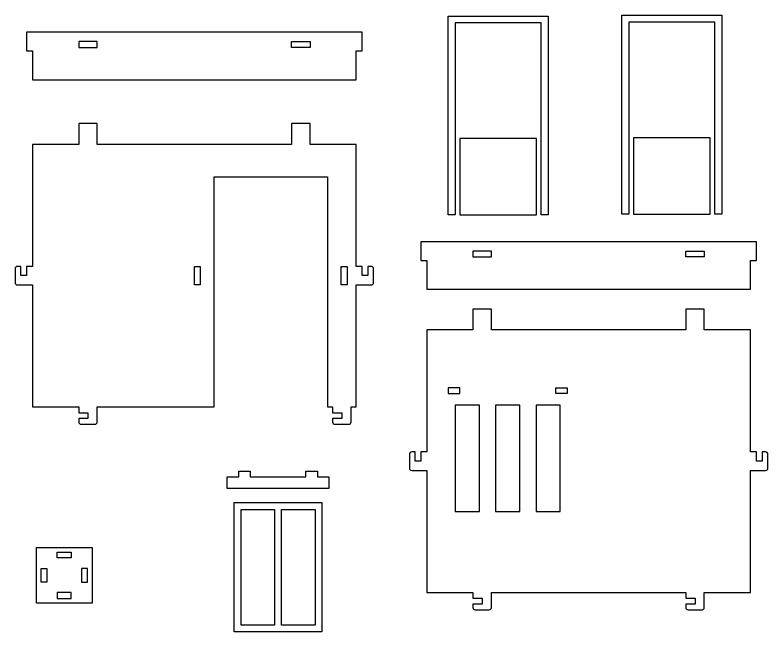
# Model space of a CAD drawing. Extents: x -1687 to 2955, y 205 to 4115.
# Drawn here: x 1381 to 2943, y 1610 to 2890 of the extents above; entities that cross this region are included whole.
import ezdxf

# ---------------------------------------------------------------- set-up
doc = ezdxf.new("R2010")
doc.units = 0
doc.header["$MEASUREMENT"] = 0
doc.layers.add('LAYER1', color=18, linetype='CONTINUOUS')

msp = doc.modelspace()

# ---------------------------------------------------------------- linework, layer by layer
at = {"layer": 'LAYER1'}
for points in [[(2832.9, 2477.4), (2832.9, 2875.8), (2654.1, 2875.8), (2654.1, 2477.4), (2639.7, 2477.4), (2639.7, 2890.2), (2847.3, 2890.2), (2847.3, 2477.4)], [(2472.5, 2475.4), (2472.5, 2873.8), (2293.7, 2873.8), (2293.7, 2475.4), (2279.3, 2475.4), (2279.3, 2888.2), (2486.9, 2888.2), (2486.9, 2475.4)], [(1416.8, 2816), (1416.8, 2756), (2088.8, 2756), (2088.8, 2816), (2100.8, 2816), (2100.8, 2854.4), (1404.8, 2854.4), (1404.8, 2816)], [(1551.2, 2823.2), (1551.2, 2835.2), (1512.8, 2835.2), (1512.8, 2823.2)], [(1954.4, 2823.2), (1954.4, 2835.2), (1992.8, 2835.2), (1992.8, 2823.2)], [(2303.3, 2475.4), (2462.9, 2475.4), (2462.9, 2633.8), (2303.3, 2633.8)], [(2663.7, 2477.4), (2823.3, 2477.4), (2823.3, 2635.8), (2663.7, 2635.8)], [(2234.9, 2381.2), (2234.9, 2321.2), (2906.9, 2321.2), (2906.9, 2381.2), (2918.9, 2381.2), (2918.9, 2419.6), (2222.9, 2419.6), (2222.9, 2381.2)], [(2369.3, 2388.4), (2369.3, 2400.4), (2330.9, 2400.4), (2330.9, 2388.4)], [(2772.5, 2388.4), (2772.5, 2400.4), (2810.9, 2400.4), (2810.9, 2388.4)], [(1752.8, 2368.7), (1764.8, 2368.7), (1764.8, 2330.3), (1752.8, 2330.3)], [(2057.6, 2368.7), (2069.6, 2368.7), (2069.6, 2330.3), (2057.6, 2330.3)], [(2279.3, 2104.9), (2303.3, 2104.9), (2303.3, 2116.9), (2279.3, 2116.9)], [(2526.5, 2104.9), (2502.5, 2104.9), (2502.5, 2116.9), (2526.5, 2116.9)], [(2293.7, 1860.1), (2344.1, 1860.1), (2344.1, 2080.9), (2293.7, 2080.9)], [(2377.7, 1860.1), (2428.1, 1860.1), (2428.1, 2080.9), (2377.7, 2080.9)], [(2461.7, 1860.1), (2512.1, 1860.1), (2512.1, 2080.9), (2461.7, 2080.9)], [(1984, 1931.8), (1984, 1943.8), (2008, 1943.8), (2008, 1931.8), (2032, 1931.8), (2032, 1907.8), (1820.8, 1907.8), (1820.8, 1931.8), (1844.8, 1931.8), (1844.8, 1943.8), (1868.8, 1943.8), (1868.8, 1931.8)], [(2017.6, 1610.2), (1835.2, 1610.2), (1835.2, 1879), (2017.6, 1879)], [(1919.2, 1624.6), (1849.6, 1624.6), (1849.6, 1864.6), (1919.2, 1864.6)], [(1933.6, 1864.6), (2003.2, 1864.6), (2003.2, 1624.6), (1933.6, 1624.6)], [(1540.5, 1670.2), (1425.3, 1670.2), (1425.3, 1785.4), (1540.5, 1785.4)], [(1468.5, 1775.8), (1497.3, 1775.8), (1497.3, 1763.8), (1468.5, 1763.8)], [(1434.9, 1713.4), (1434.9, 1742.2), (1446.9, 1742.2), (1446.9, 1713.4)], [(1530.9, 1713.4), (1530.9, 1742.2), (1518.9, 1742.2), (1518.9, 1713.4)], [(1468.5, 1679.8), (1497.3, 1679.8), (1497.3, 1691.8), (1468.5, 1691.8)]]:
    msp.add_lwpolyline(points, close=True, dxfattribs=at)
for points in [[(2028.8, 2077.1), (2039.6, 2077.1), (2039.6, 2065.1), (2058.8, 2065.1), (2058.8, 2053.1), (2039.6, 2053.1), (2039.6, 2045.9, 0.414214), (2044.4, 2041.1), (2073.2, 2041.1, 0.414214), (2078, 2045.9), (2078, 2077.1), (2088.8, 2077.1), (2088.8, 2330.3), (2120, 2330.3, 0.414214), (2124.8, 2335.1), (2124.8, 2363.9, 0.414214), (2120, 2368.7), (2112.8, 2368.7), (2112.8, 2349.5), (2100.8, 2349.5), (2100.8, 2368.7), (2088.8, 2368.7), (2088.8, 2621.9), (1992.8, 2621.9), (1992.8, 2665.1), (1954.4, 2665.1), (1954.4, 2621.9), (1551.2, 2621.9), (1551.2, 2665.1), (1512.8, 2665.1), (1512.8, 2621.9), (1416.8, 2621.9), (1416.8, 2368.7), (1404.8, 2368.7), (1404.8, 2349.5), (1392.8, 2349.5), (1392.8, 2368.7), (1385.6, 2368.7, 0.414214), (1380.8, 2363.9), (1380.8, 2335.1, 0.414214), (1385.6, 2330.3), (1416.8, 2330.3), (1416.8, 2077.1), (1512.8, 2077.1), (1512.8, 2065.1), (1532, 2065.1), (1532, 2053.1), (1512.8, 2053.1), (1512.8, 2045.9, 0.414214), (1517.6, 2041.1), (1546.4, 2041.1, 0.414214), (1551.2, 2045.9), (1551.2, 2077.1), (1793.6, 2077.1), (1793.6, 2554.7), (2028.8, 2554.7)], [(2369.3, 1692.1), (2772.5, 1692.1), (2772.5, 1680.1), (2791.7, 1680.1), (2791.7, 1668.1), (2772.5, 1668.1), (2772.5, 1660.9, 0.414214), (2777.3, 1656.1), (2806.1, 1656.1, 0.414214), (2810.9, 1660.9), (2810.9, 1692.1), (2906.9, 1692.1), (2906.9, 1945.3), (2938.1, 1945.3, 0.414214), (2942.9, 1950.1), (2942.9, 1978.9, 0.414214), (2938.1, 1983.7), (2930.9, 1983.7), (2930.9, 1964.5), (2918.9, 1964.5), (2918.9, 1983.7), (2906.9, 1983.7), (2906.9, 2236.9), (2810.9, 2236.9), (2810.9, 2280.1), (2772.5, 2280.1), (2772.5, 2236.9), (2369.3, 2236.9), (2369.3, 2280.1), (2330.9, 2280.1), (2330.9, 2236.9), (2234.9, 2236.9), (2234.9, 1983.7), (2222.9, 1983.7), (2222.9, 1964.5), (2210.9, 1964.5), (2210.9, 1983.7), (2203.7, 1983.7, 0.414214), (2198.9, 1978.9), (2198.9, 1950.1, 0.414214), (2203.7, 1945.3), (2234.9, 1945.3), (2234.9, 1692.1), (2330.9, 1692.1), (2330.9, 1680.1), (2350.1, 1680.1), (2350.1, 1668.1), (2330.9, 1668.1), (2330.9, 1660.9, 0.414214), (2335.7, 1656.1), (2364.5, 1656.1, 0.414214), (2369.3, 1660.9)]]:
    msp.add_lwpolyline(points, format="xyb", close=True, dxfattribs=at)

doc.saveas('drawing.dxf')
